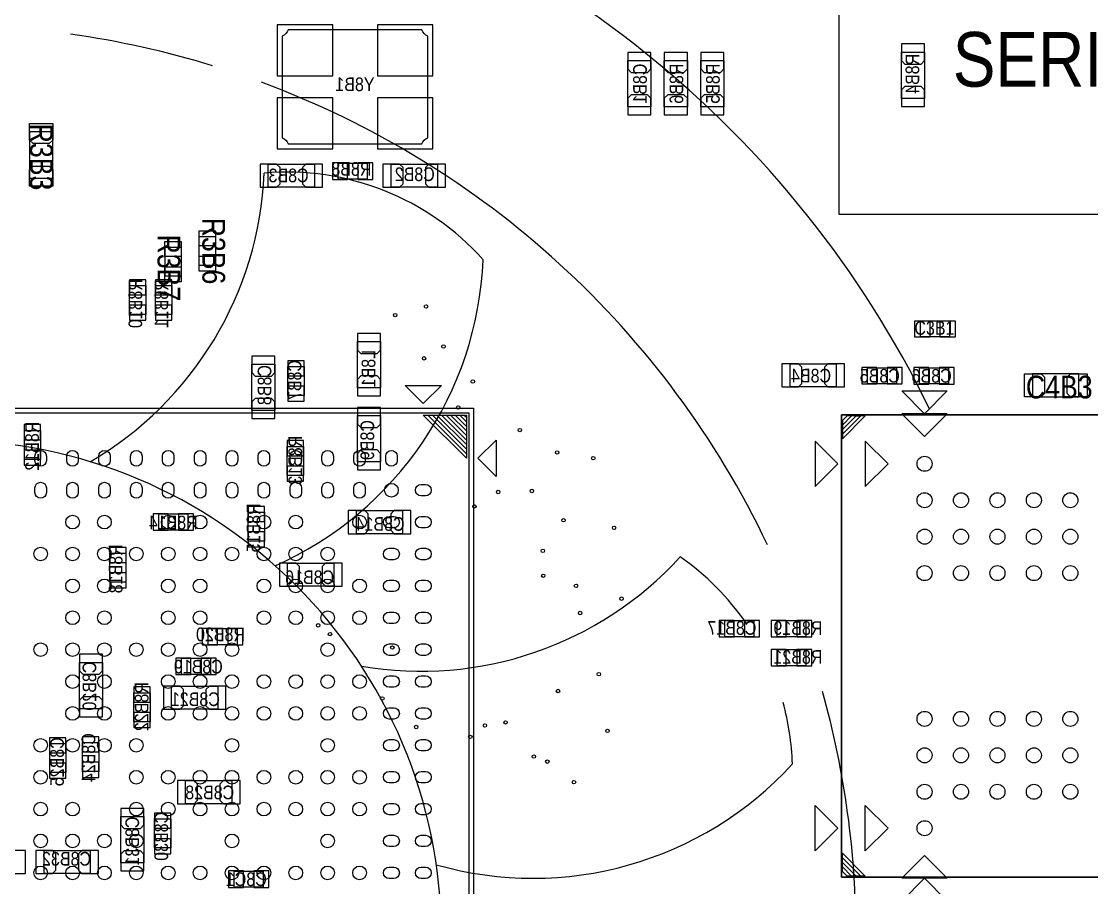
# Model space of a CAD drawing. Extents: x -11 to 122, y -5 to 122.
# Drawn here: x 50.72 to 74.21, y 71.01 to 90.03 of the extents above; entities that cross this region are included whole.
import ezdxf
from ezdxf.enums import TextEntityAlignment as Align

# ---------------------------------------------------------------- set-up
doc = ezdxf.new("R2010")
doc.units = 0
doc.header["$MEASUREMENT"] = 0
for name, color, linetype in [('BG_SILKSCREEN_TOP', 7, 'CONTINUOUS'), ('PG_ASSEMBLY_BOTTOM', 7, 'CONTINUOUS'), ('PG_ASSEMBLY_TOP', 7, 'CONTINUOUS'), ('PIN_BOTTOM', 7, 'CONTINUOUS'), ('PIN_TOP', 7, 'CONTINUOUS'), ('RD_ASSEMBLY_BOTTOM', 7, 'CONTINUOUS'), ('RD_ASSEMBLY_TOP', 7, 'CONTINUOUS')]:
    doc.layers.add(name, color=color, linetype=linetype)

msp = doc.modelspace()

# ---------------------------------------------------------------- linework, layer by layer
at = {"layer": 'BG_SILKSCREEN_TOP'}
msp.add_lwpolyline([(87.715, 85.787), (68.665, 85.787), (68.665, 92.137), (87.715, 92.137)], close=True, dxfattribs=at)
at = {"layer": 'PG_ASSEMBLY_BOTTOM'}
for points in [[(56.574, 89.839, -0.199365), (56.44, 89.705)], [(59.64, 89.705, -0.199365), (59.506, 89.839)], [(56.44, 87.473, -0.199365), (56.574, 87.339)], [(59.506, 87.339, -0.199365), (59.64, 87.473)]]:
    msp.add_lwpolyline(points, format="xyb", dxfattribs=at)
for points in [[(59.506, 89.839), (56.574, 89.839)], [(56.44, 89.705), (56.44, 87.473)], [(59.64, 87.473), (59.64, 89.705)], [(56.574, 87.339), (59.506, 87.339)], [(68.942, 81.365), (68.742, 81.165), (68.742, 81.065), (69.042, 81.365), (69.142, 81.365), (68.742, 80.965), (68.742, 80.865), (69.242, 81.365), (68.842, 81.365), (68.742, 81.265), (68.742, 80.915)]]:
    msp.add_lwpolyline(points, dxfattribs=at)
for points in [[(70.036, 88.337), (70.036, 89.353), (70.544, 89.353), (70.544, 88.337)], [(64.536, 89.169), (64.536, 88.153), (64.028, 88.153), (64.028, 89.169)], [(65.336, 89.169), (65.336, 88.153), (64.828, 88.153), (64.828, 89.169)], [(66.136, 89.169), (66.136, 88.153), (65.628, 88.153), (65.628, 89.169)], [(57.148, 86.385), (56.132, 86.385), (56.132, 86.893), (57.148, 86.893)], [(58.308, 86.561), (57.672, 86.561), (57.672, 86.917), (58.308, 86.917)], [(58.832, 86.893), (59.848, 86.893), (59.848, 86.385), (58.832, 86.385)], [(53.089, 83.593), (53.089, 84.229), (53.445, 84.229), (53.445, 83.593)], [(53.66, 83.592), (53.66, 84.228), (54.016, 84.228), (54.016, 83.592)], [(58.6, 82.998), (58.6, 81.982), (58.092, 81.982), (58.092, 82.998)], [(55.775, 81.486), (55.775, 82.502), (56.283, 82.502), (56.283, 81.486)], [(67.589, 82.513), (68.605, 82.513), (68.605, 82.005), (67.589, 82.005)], [(56.566, 81.816), (56.566, 82.452), (56.922, 82.452), (56.922, 81.816)], [(69.928, 82.069), (69.292, 82.069), (69.292, 82.425), (69.928, 82.425)], [(71.067, 82.068), (70.431, 82.068), (70.431, 82.424), (71.067, 82.424)], [(70.542, 81.415), (70.042, 81.915), (71.042, 81.915)], [(58.6, 81.373), (58.6, 80.357), (58.092, 80.357), (58.092, 81.373)], [(84.367, 81.39), (84.367, 71.24), (68.717, 71.24), (68.717, 81.39)], [(70.542, 80.915), (71.042, 81.415), (70.042, 81.415)], [(51.137, 81.048), (51.137, 80.412), (50.781, 80.412), (50.781, 81.048)], [(68.642, 80.315), (68.142, 80.815), (68.142, 79.815)], [(69.742, 80.315), (69.242, 80.815), (69.242, 79.815)], [(56.553, 80.061), (56.553, 80.697), (56.909, 80.697), (56.909, 80.061)], [(53.735, 79.213), (54.371, 79.213), (54.371, 78.857), (53.735, 78.857)], [(55.695, 78.618), (55.695, 79.254), (56.051, 79.254), (56.051, 78.618)], [(58.069, 79.289), (59.085, 79.289), (59.085, 78.781), (58.069, 78.781)], [(53.012, 78.352), (53.012, 77.716), (52.656, 77.716), (52.656, 78.352)], [(56.561, 78.137), (57.577, 78.137), (57.577, 77.629), (56.561, 77.629)], [(66.796, 76.517), (66.16, 76.517), (66.16, 76.873), (66.796, 76.873)], [(67.303, 76.873), (67.939, 76.873), (67.939, 76.517), (67.303, 76.517)], [(54.814, 76.696), (55.45, 76.696), (55.45, 76.34), (54.814, 76.34)], [(67.303, 76.238), (67.939, 76.238), (67.939, 75.882), (67.303, 75.882)], [(52.5, 75.955), (52.5, 74.939), (51.992, 74.939), (51.992, 75.955)], [(54.229, 76.046), (54.865, 76.046), (54.865, 75.69), (54.229, 75.69)], [(54.013, 75.433), (55.029, 75.433), (55.029, 74.925), (54.013, 74.925)], [(53.186, 74.653), (53.186, 75.289), (53.542, 75.289), (53.542, 74.653)], [(51.693, 74.172), (51.693, 73.536), (51.337, 73.536), (51.337, 74.172)], [(52.06, 73.557), (52.06, 74.193), (52.416, 74.193), (52.416, 73.557)], [(54.321, 73.359), (55.337, 73.359), (55.337, 72.851), (54.321, 72.851)], [(52.899, 71.557), (52.899, 72.573), (53.407, 72.573), (53.407, 71.557)], [(53.641, 71.881), (53.641, 72.517), (53.997, 72.517), (53.997, 71.881)], [(51.213, 71.825), (52.229, 71.825), (52.229, 71.317), (51.213, 71.317)], [(56.022, 71.018), (55.386, 71.018), (55.386, 71.374), (56.022, 71.374)]]:
    msp.add_lwpolyline(points, close=True, dxfattribs=at)
at = {"layer": 'PG_ASSEMBLY_TOP'}
for points in [[(70.653, 81.516, 0.224128), (55.462, 93.728)], [(54.913, 89.054, 0.040035), (51.791, 89.746)], [(67.094, 78.539, 0.195277), (55.985, 88.691)], [(52.227, 80.359, 0.255194), (56.046, 86.695)], [(60.853, 84.796, 0.236554), (56.046, 86.695)], [(56.287, 78.076, 0.284384), (60.853, 84.796)], [(58.181, 75.871, 0.255224), (65.18, 78.27)], [(66.624, 76.817, 0.089495), (65.18, 78.27)], [(69.039, 69.935, 0.068204), (68.302, 75.316)], [(67.641, 73.725, 0.059394), (67.436, 75.075)], [(59.824, 71.513, 0.284373), (67.641, 73.725)]]:
    msp.add_lwpolyline(points, format="xyb", dxfattribs=at)
for points in [[(51.404, 86.589), (51.404, 87.605), (50.896, 87.605), (50.896, 86.589)], [(54.977, 84.67), (54.621, 84.67), (54.621, 85.306), (54.977, 85.306)], [(54.225, 84.434), (53.869, 84.434), (53.869, 85.07), (54.225, 85.07)], [(71.089, 83.455), (71.089, 83.099), (70.453, 83.099), (70.453, 83.455)], [(72.915, 81.784), (73.931, 81.784), (73.931, 82.292), (72.915, 82.292)], [(59.539, 81.635), (59.139, 82.035), (59.939, 82.035)], [(37.439, 81.535), (60.639, 81.535), (60.639, 58.335), (37.439, 58.335)], [(37.539, 81.435), (60.539, 81.435), (60.539, 58.435), (37.539, 58.435)], [(84.367, 71.24), (84.367, 81.39), (68.717, 81.39), (68.717, 71.24)], [(60.739, 80.435), (61.139, 80.835), (61.139, 80.035)], [(68.642, 72.315), (68.142, 71.815), (68.142, 72.815)], [(69.742, 72.315), (69.242, 71.815), (69.242, 72.815)], [(70.542, 71.715), (71.042, 71.215), (70.042, 71.215)], [(70.542, 71.215), (70.042, 70.715), (71.042, 70.715)]]:
    msp.add_lwpolyline(points, close=True, dxfattribs=at)
for points in [[(59.539, 81.385), (60.489, 81.385), (60.489, 80.435)], [(59.539, 81.385), (60.489, 80.435)], [(59.639, 81.385), (60.489, 80.535)], [(59.739, 81.385), (60.489, 80.635)], [(59.839, 81.385), (60.489, 80.735)], [(59.939, 81.385), (60.489, 80.835)], [(60.039, 81.385), (60.489, 80.935)], [(60.139, 81.385), (60.489, 81.035)], [(60.239, 81.385), (60.489, 81.135)], [(60.339, 81.385), (60.489, 81.235)], [(60.439, 81.385), (60.489, 81.335)], [(68.942, 71.265), (68.742, 71.465), (68.742, 71.565), (69.042, 71.265), (69.142, 71.265), (68.742, 71.665), (68.742, 71.765), (69.242, 71.265), (68.842, 71.265), (68.742, 71.365), (68.742, 71.715)]]:
    msp.add_lwpolyline(points, dxfattribs=at)
msp.add_lwpolyline([(59.939, 69.935, 1), (38.138, 69.936, 1)], format="xyb", close=True, dxfattribs=at)
at = {"layer": 'PIN_BOTTOM'}
for points in [[(56.33, 89.949), (56.33, 88.829), (57.55, 88.829), (57.55, 89.949)], [(58.53, 89.949), (58.53, 88.829), (59.75, 88.829), (59.75, 89.949)], [(70.036, 89.531), (70.036, 89.167), (70.112, 89.091), (70.468, 89.091), (70.544, 89.167), (70.544, 89.531)], [(64.028, 89.347), (64.028, 88.983), (64.104, 88.907), (64.46, 88.907), (64.536, 88.983), (64.536, 89.347)], [(64.828, 89.347), (64.828, 88.983), (64.904, 88.907), (65.26, 88.907), (65.336, 88.983), (65.336, 89.347)], [(65.628, 89.347), (65.628, 88.983), (65.704, 88.907), (66.06, 88.907), (66.136, 88.983), (66.136, 89.347)], [(70.544, 88.159), (70.544, 88.523), (70.468, 88.599), (70.112, 88.599), (70.036, 88.523), (70.036, 88.159)], [(56.33, 88.349), (56.33, 87.229), (57.55, 87.229), (57.55, 88.349)], [(58.53, 88.349), (58.53, 87.229), (59.75, 87.229), (59.75, 88.349)], [(64.536, 87.975), (64.536, 88.339), (64.46, 88.415), (64.104, 88.415), (64.028, 88.339), (64.028, 87.975)], [(65.336, 87.975), (65.336, 88.339), (65.26, 88.415), (64.904, 88.415), (64.828, 88.339), (64.828, 87.975)], [(66.136, 87.975), (66.136, 88.339), (66.06, 88.415), (65.704, 88.415), (65.628, 88.339), (65.628, 87.975)], [(55.954, 86.385), (56.318, 86.385), (56.394, 86.461), (56.394, 86.817), (56.318, 86.893), (55.954, 86.893)], [(57.326, 86.893), (56.962, 86.893), (56.886, 86.817), (56.886, 86.461), (56.962, 86.385), (57.326, 86.385)], [(57.546, 86.559), (57.876, 86.559), (57.876, 86.919), (57.546, 86.919)], [(58.104, 86.559), (58.434, 86.559), (58.434, 86.919), (58.104, 86.919)], [(58.654, 86.385), (59.018, 86.385), (59.094, 86.461), (59.094, 86.817), (59.018, 86.893), (58.654, 86.893)], [(60.026, 86.893), (59.662, 86.893), (59.586, 86.817), (59.586, 86.461), (59.662, 86.385), (60.026, 86.385)], [(53.087, 84.355), (53.087, 84.025), (53.447, 84.025), (53.447, 84.355)], [(53.658, 84.354), (53.658, 84.024), (54.018, 84.024), (54.018, 84.354)], [(53.087, 83.797), (53.087, 83.467), (53.447, 83.467), (53.447, 83.797)], [(53.658, 83.796), (53.658, 83.466), (54.018, 83.466), (54.018, 83.796)], [(58.092, 83.176), (58.092, 82.812), (58.168, 82.736), (58.524, 82.736), (58.6, 82.812), (58.6, 83.176)], [(55.775, 82.68), (55.775, 82.316), (55.851, 82.24), (56.207, 82.24), (56.283, 82.316), (56.283, 82.68)], [(56.564, 82.578), (56.564, 82.248), (56.924, 82.248), (56.924, 82.578)], [(67.411, 82.005), (67.775, 82.005), (67.851, 82.081), (67.851, 82.437), (67.775, 82.513), (67.411, 82.513)], [(68.783, 82.513), (68.419, 82.513), (68.343, 82.437), (68.343, 82.081), (68.419, 82.005), (68.783, 82.005)], [(58.6, 81.804), (58.6, 82.168), (58.524, 82.244), (58.168, 82.244), (58.092, 82.168), (58.092, 81.804)], [(69.166, 82.067), (69.496, 82.067), (69.496, 82.427), (69.166, 82.427)], [(69.724, 82.067), (70.054, 82.067), (70.054, 82.427), (69.724, 82.427)], [(70.305, 82.066), (70.635, 82.066), (70.635, 82.426), (70.305, 82.426)], [(70.863, 82.066), (71.193, 82.066), (71.193, 82.426), (70.863, 82.426)], [(56.564, 82.02), (56.564, 81.69), (56.924, 81.69), (56.924, 82.02)], [(56.283, 81.308), (56.283, 81.672), (56.207, 81.748), (55.851, 81.748), (55.775, 81.672), (55.775, 81.308)], [(58.092, 81.551), (58.092, 81.187), (58.168, 81.111), (58.524, 81.111), (58.6, 81.187), (58.6, 81.551)], [(51.139, 80.844), (51.139, 81.174), (50.779, 81.174), (50.779, 80.844)], [(56.551, 80.823), (56.551, 80.493), (56.911, 80.493), (56.911, 80.823)], [(51.139, 80.286), (51.139, 80.616), (50.779, 80.616), (50.779, 80.286)], [(58.6, 80.179), (58.6, 80.543), (58.524, 80.619), (58.168, 80.619), (58.092, 80.543), (58.092, 80.179)], [(56.551, 80.265), (56.551, 79.935), (56.911, 79.935), (56.911, 80.265)], [(53.939, 79.215), (53.609, 79.215), (53.609, 78.855), (53.939, 78.855)], [(54.497, 79.215), (54.167, 79.215), (54.167, 78.855), (54.497, 78.855)], [(55.693, 79.38), (55.693, 79.05), (56.053, 79.05), (56.053, 79.38)], [(57.891, 78.781), (58.255, 78.781), (58.331, 78.857), (58.331, 79.213), (58.255, 79.289), (57.891, 79.289)], [(59.263, 79.289), (58.899, 79.289), (58.823, 79.213), (58.823, 78.857), (58.899, 78.781), (59.263, 78.781)], [(55.693, 78.822), (55.693, 78.492), (56.053, 78.492), (56.053, 78.822)], [(53.014, 78.148), (53.014, 78.478), (52.654, 78.478), (52.654, 78.148)], [(56.383, 77.629), (56.747, 77.629), (56.823, 77.705), (56.823, 78.061), (56.747, 78.137), (56.383, 78.137)], [(57.755, 78.137), (57.391, 78.137), (57.315, 78.061), (57.315, 77.705), (57.391, 77.629), (57.755, 77.629)], [(53.014, 77.59), (53.014, 77.92), (52.654, 77.92), (52.654, 77.59)], [(66.034, 76.515), (66.364, 76.515), (66.364, 76.875), (66.034, 76.875)], [(66.592, 76.515), (66.922, 76.515), (66.922, 76.875), (66.592, 76.875)], [(67.507, 76.875), (67.177, 76.875), (67.177, 76.515), (67.507, 76.515)], [(68.065, 76.875), (67.735, 76.875), (67.735, 76.515), (68.065, 76.515)], [(55.018, 76.698), (54.688, 76.698), (54.688, 76.338), (55.018, 76.338)], [(55.576, 76.698), (55.246, 76.698), (55.246, 76.338), (55.576, 76.338)], [(51.992, 76.133), (51.992, 75.769), (52.068, 75.693), (52.424, 75.693), (52.5, 75.769), (52.5, 76.133)], [(67.507, 76.24), (67.177, 76.24), (67.177, 75.88), (67.507, 75.88)], [(68.065, 76.24), (67.735, 76.24), (67.735, 75.88), (68.065, 75.88)], [(54.433, 76.048), (54.103, 76.048), (54.103, 75.688), (54.433, 75.688)], [(54.991, 76.048), (54.661, 76.048), (54.661, 75.688), (54.991, 75.688)], [(53.184, 75.415), (53.184, 75.085), (53.544, 75.085), (53.544, 75.415)], [(53.835, 74.925), (54.199, 74.925), (54.275, 75.001), (54.275, 75.357), (54.199, 75.433), (53.835, 75.433)], [(55.207, 75.433), (54.843, 75.433), (54.767, 75.357), (54.767, 75.001), (54.843, 74.925), (55.207, 74.925)], [(52.5, 74.761), (52.5, 75.125), (52.424, 75.201), (52.068, 75.201), (51.992, 75.125), (51.992, 74.761)], [(53.184, 74.857), (53.184, 74.527), (53.544, 74.527), (53.544, 74.857)], [(51.695, 73.968), (51.695, 74.298), (51.335, 74.298), (51.335, 73.968)], [(52.058, 74.319), (52.058, 73.989), (52.418, 73.989), (52.418, 74.319)], [(51.695, 73.41), (51.695, 73.74), (51.335, 73.74), (51.335, 73.41)], [(52.058, 73.761), (52.058, 73.431), (52.418, 73.431), (52.418, 73.761)], [(54.143, 72.851), (54.507, 72.851), (54.583, 72.927), (54.583, 73.283), (54.507, 73.359), (54.143, 73.359)], [(55.515, 73.359), (55.151, 73.359), (55.075, 73.283), (55.075, 72.927), (55.151, 72.851), (55.515, 72.851)], [(52.899, 72.751), (52.899, 72.387), (52.975, 72.311), (53.331, 72.311), (53.407, 72.387), (53.407, 72.751)], [(53.639, 72.643), (53.639, 72.313), (53.999, 72.313), (53.999, 72.643)], [(53.639, 72.085), (53.639, 71.755), (53.999, 71.755), (53.999, 72.085)], [(50.808, 71.825), (50.444, 71.825), (50.368, 71.749), (50.368, 71.393), (50.444, 71.317), (50.808, 71.317)], [(51.035, 71.317), (51.399, 71.317), (51.475, 71.393), (51.475, 71.749), (51.399, 71.825), (51.035, 71.825)], [(52.407, 71.825), (52.043, 71.825), (51.967, 71.749), (51.967, 71.393), (52.043, 71.317), (52.407, 71.317)], [(53.407, 71.379), (53.407, 71.743), (53.331, 71.819), (52.975, 71.819), (52.899, 71.743), (52.899, 71.379)], [(55.26, 71.016), (55.59, 71.016), (55.59, 71.376), (55.26, 71.376)], [(55.818, 71.016), (56.148, 71.016), (56.148, 71.376), (55.818, 71.376)]]:
    msp.add_lwpolyline(points, close=True, dxfattribs=at)
for centre, radius in [((70.542, 80.315), 0.165), ((70.542, 79.515), 0.165), ((71.342, 79.515), 0.165), ((72.142, 79.515), 0.165), ((72.942, 79.515), 0.165), ((73.742, 79.515), 0.165), ((70.542, 78.715), 0.165), ((71.342, 78.715), 0.165), ((72.142, 78.715), 0.165), ((72.942, 78.715), 0.165), ((73.742, 78.715), 0.165), ((70.542, 77.915), 0.165), ((71.342, 77.915), 0.165), ((72.142, 77.915), 0.165), ((72.942, 77.915), 0.165), ((73.742, 77.915), 0.165), ((57.23, 76.77), 0.038), ((57.491, 76.576), 0.038), ((58.859, 76.28), 0.038), ((58.639, 75.163), 0.038), ((62.495, 75.327), 0.038), ((70.542, 74.715), 0.165), ((71.342, 74.715), 0.165), ((72.142, 74.715), 0.165), ((72.942, 74.715), 0.165), ((73.742, 74.715), 0.165), ((59.383, 74.537), 0.038), ((60.891, 74.569), 0.038), ((70.542, 73.915), 0.165), ((71.342, 73.915), 0.165), ((72.142, 73.915), 0.165), ((72.942, 73.915), 0.165), ((73.742, 73.915), 0.165), ((70.542, 73.115), 0.165), ((71.342, 73.115), 0.165), ((72.142, 73.115), 0.165), ((72.942, 73.115), 0.165), ((73.742, 73.115), 0.165), ((70.542, 72.315), 0.165)]:
    msp.add_circle(centre, radius, dxfattribs=at)
at = {"layer": 'PIN_TOP'}
for points in [[(51.404, 87.783), (51.404, 87.419), (51.328, 87.343), (50.972, 87.343), (50.896, 87.419), (50.896, 87.783)], [(50.896, 86.411), (50.896, 86.775), (50.972, 86.851), (51.328, 86.851), (51.404, 86.775), (51.404, 86.411)], [(54.979, 85.432), (54.979, 85.102), (54.619, 85.102), (54.619, 85.432)], [(54.227, 85.196), (54.227, 84.866), (53.867, 84.866), (53.867, 85.196)], [(54.979, 84.874), (54.979, 84.544), (54.619, 84.544), (54.619, 84.874)], [(54.227, 84.638), (54.227, 84.308), (53.867, 84.308), (53.867, 84.638)], [(70.327, 83.457), (70.657, 83.457), (70.657, 83.097), (70.327, 83.097)], [(70.885, 83.457), (71.215, 83.457), (71.215, 83.097), (70.885, 83.097)], [(72.737, 82.292), (73.101, 82.292), (73.177, 82.216), (73.177, 81.86), (73.101, 81.784), (72.737, 81.784)], [(74.109, 81.784), (73.745, 81.784), (73.669, 81.86), (73.669, 82.216), (73.745, 82.292), (74.109, 82.292)]]:
    msp.add_lwpolyline(points, close=True, dxfattribs=at)
for points in [[(51.014, 80.385), (51.014, 80.485, -1), (51.264, 80.485), (51.264, 80.385, -1)], [(51.714, 80.385), (51.714, 80.485, -1), (51.964, 80.485), (51.964, 80.385, -1)], [(52.414, 80.385), (52.414, 80.485, -1), (52.664, 80.485), (52.664, 80.385, -1)], [(53.114, 80.385), (53.114, 80.485, -1), (53.364, 80.485), (53.364, 80.385, -1)], [(53.814, 80.385), (53.814, 80.485, -1), (54.064, 80.485), (54.064, 80.385, -1)], [(54.514, 80.385), (54.514, 80.485, -1), (54.764, 80.485), (54.764, 80.385, -1)], [(55.214, 80.385), (55.214, 80.485, -1), (55.464, 80.485), (55.464, 80.385, -1)], [(55.914, 80.385), (55.914, 80.485, -1), (56.164, 80.485), (56.164, 80.385, -1)], [(56.614, 80.385), (56.614, 80.485, -1), (56.864, 80.485), (56.864, 80.385, -1)], [(57.314, 80.385), (57.314, 80.485, -1), (57.564, 80.485), (57.564, 80.385, -1)], [(58.014, 80.385), (58.014, 80.485, -1), (58.264, 80.485), (58.264, 80.385, -1)], [(58.714, 80.385), (58.714, 80.485, -1), (58.964, 80.485), (58.964, 80.385, -1)], [(51.014, 79.685), (51.014, 79.785, -1), (51.264, 79.785), (51.264, 79.685, -1)], [(51.714, 79.685), (51.714, 79.785, -1), (51.964, 79.785), (51.964, 79.685, -1)], [(52.414, 79.685), (52.414, 79.785, -1), (52.664, 79.785), (52.664, 79.685, -1)], [(53.114, 79.685), (53.114, 79.785, -1), (53.364, 79.785), (53.364, 79.685, -1)], [(53.814, 79.685), (53.814, 79.785, -1), (54.064, 79.785), (54.064, 79.685, -1)], [(54.514, 79.685), (54.514, 79.785, -1), (54.764, 79.785), (54.764, 79.685, -1)], [(55.214, 79.685), (55.214, 79.785, -1), (55.464, 79.785), (55.464, 79.685, -1)], [(55.914, 79.685), (55.914, 79.785, -1), (56.164, 79.785), (56.164, 79.685, -1)], [(56.614, 79.685), (56.614, 79.785, -1), (56.864, 79.785), (56.864, 79.685, -1)], [(57.314, 79.685), (57.314, 79.785, -1), (57.564, 79.785), (57.564, 79.685, -1)], [(58.014, 79.685), (58.014, 79.785, -1), (58.264, 79.785), (58.264, 79.685, -1)], [(59.589, 79.61), (59.489, 79.61, -1), (59.489, 79.86), (59.589, 79.86, -1)], [(58.889, 78.91), (58.789, 78.91, -1), (58.789, 79.16), (58.889, 79.16, -1)], [(59.589, 78.91), (59.489, 78.91, -1), (59.489, 79.16), (59.589, 79.16, -1)], [(58.889, 78.21), (58.789, 78.21, -1), (58.789, 78.46), (58.889, 78.46, -1)], [(59.589, 78.21), (59.489, 78.21, -1), (59.489, 78.46), (59.589, 78.46, -1)], [(58.889, 77.51), (58.789, 77.51, -1), (58.789, 77.76), (58.889, 77.76, -1)], [(59.589, 77.51), (59.489, 77.51, -1), (59.489, 77.76), (59.589, 77.76, -1)], [(58.889, 76.81), (58.789, 76.81, -1), (58.789, 77.06), (58.889, 77.06, -1)], [(59.589, 76.81), (59.489, 76.81, -1), (59.489, 77.06), (59.589, 77.06, -1)], [(58.889, 76.11), (58.789, 76.11, -1), (58.789, 76.36), (58.889, 76.36, -1)], [(59.589, 76.11), (59.489, 76.11, -1), (59.489, 76.36), (59.589, 76.36, -1)], [(58.889, 75.41), (58.789, 75.41, -1), (58.789, 75.66), (58.889, 75.66, -1)], [(59.589, 75.41), (59.489, 75.41, -1), (59.489, 75.66), (59.589, 75.66, -1)], [(58.889, 74.71), (58.789, 74.71, -1), (58.789, 74.96), (58.889, 74.96, -1)], [(59.589, 74.71), (59.489, 74.71, -1), (59.489, 74.96), (59.589, 74.96, -1)], [(58.889, 74.01), (58.789, 74.01, -1), (58.789, 74.26), (58.889, 74.26, -1)], [(59.589, 74.01), (59.489, 74.01, -1), (59.489, 74.26), (59.589, 74.26, -1)], [(58.889, 73.31), (58.789, 73.31, -1), (58.789, 73.56), (58.889, 73.56, -1)], [(59.589, 73.31), (59.489, 73.31, -1), (59.489, 73.56), (59.589, 73.56, -1)], [(58.889, 72.61), (58.789, 72.61, -1), (58.789, 72.86), (58.889, 72.86, -1)], [(59.589, 72.61), (59.489, 72.61, -1), (59.489, 72.86), (59.589, 72.86, -1)], [(58.889, 71.91), (58.789, 71.91, -1), (58.789, 72.16), (58.889, 72.16, -1)], [(59.589, 71.91), (59.489, 71.91, -1), (59.489, 72.16), (59.589, 72.16, -1)], [(58.889, 71.21), (58.789, 71.21, -1), (58.789, 71.46), (58.889, 71.46, -1)], [(59.589, 71.21), (59.489, 71.21, -1), (59.489, 71.46), (59.589, 71.46, -1)]]:
    msp.add_lwpolyline(points, format="xyb", close=True, dxfattribs=at)
for centre, radius in [((59.598, 83.767), 0.038), ((58.922, 83.58), 0.038), ((59.981, 82.891), 0.038), ((59.556, 82.629), 0.038), ((60.627, 82.121), 0.038), ((60.306, 81.551), 0.038), ((61.658, 81.055), 0.038), ((62.477, 80.565), 0.038), ((63.27, 80.439), 0.038), ((70.542, 80.315), 0.165), ((58.839, 79.735), 0.15), ((61.181, 79.696), 0.038), ((61.921, 79.719), 0.038), ((70.542, 79.515), 0.165), ((71.342, 79.515), 0.165), ((72.142, 79.515), 0.165), ((72.942, 79.515), 0.165), ((73.742, 79.515), 0.165), ((60.661, 79.379), 0.038), ((51.839, 79.035), 0.15), ((52.539, 79.035), 0.15), ((53.939, 79.035), 0.15), ((54.639, 79.035), 0.15), ((56.039, 79.035), 0.15), ((56.739, 79.035), 0.15), ((58.139, 79.035), 0.15), ((62.617, 79.076), 0.038), ((63.727, 78.91), 0.038), ((70.542, 78.715), 0.165), ((71.342, 78.715), 0.165), ((72.142, 78.715), 0.165), ((72.942, 78.715), 0.165), ((73.742, 78.715), 0.165), ((51.139, 78.335), 0.15), ((51.839, 78.335), 0.15), ((52.539, 78.335), 0.15), ((53.239, 78.335), 0.15), ((53.939, 78.335), 0.15), ((54.639, 78.335), 0.15), ((55.339, 78.335), 0.15), ((56.039, 78.335), 0.15), ((56.739, 78.335), 0.15), ((57.439, 78.335), 0.15), ((62.162, 78.403), 0.038), ((70.542, 77.915), 0.165), ((71.342, 77.915), 0.165), ((72.142, 77.915), 0.165), ((72.942, 77.915), 0.165), ((73.742, 77.915), 0.165), ((51.839, 77.635), 0.15), ((52.539, 77.635), 0.15), ((53.939, 77.635), 0.15), ((54.639, 77.635), 0.15), ((56.039, 77.635), 0.15), ((56.739, 77.635), 0.15), ((57.439, 77.635), 0.15), ((58.139, 77.635), 0.15), ((62.172, 77.857), 0.038), ((62.892, 77.635), 0.038), ((63.89, 77.353), 0.038), ((51.839, 76.935), 0.15), ((52.539, 76.935), 0.15), ((53.939, 76.935), 0.15), ((54.639, 76.935), 0.15), ((56.039, 76.935), 0.15), ((56.739, 76.935), 0.15), ((57.439, 76.935), 0.15), ((58.139, 76.935), 0.15), ((62.982, 77.038), 0.038), ((51.139, 76.235), 0.15), ((51.839, 76.235), 0.15), ((52.539, 76.235), 0.15), ((53.239, 76.235), 0.15), ((53.939, 76.235), 0.15), ((54.639, 76.235), 0.15), ((55.339, 76.235), 0.15), ((57.439, 76.235), 0.15), ((51.839, 75.535), 0.15), ((52.539, 75.535), 0.15), ((53.939, 75.535), 0.15), ((54.639, 75.535), 0.15), ((55.339, 75.535), 0.15), ((56.039, 75.535), 0.15), ((56.739, 75.535), 0.15), ((57.439, 75.535), 0.15), ((58.139, 75.535), 0.15), ((63.391, 75.697), 0.038), ((51.839, 74.835), 0.15), ((52.539, 74.835), 0.15), ((53.939, 74.835), 0.15), ((54.639, 74.835), 0.15), ((55.339, 74.835), 0.15), ((56.039, 74.835), 0.15), ((56.739, 74.835), 0.15), ((57.439, 74.835), 0.15), ((58.139, 74.835), 0.15), ((70.542, 74.715), 0.165), ((71.342, 74.715), 0.165), ((72.142, 74.715), 0.165), ((72.942, 74.715), 0.165), ((73.742, 74.715), 0.165), ((61.345, 74.637), 0.038), ((63.582, 74.451), 0.038), ((51.139, 74.135), 0.15), ((51.839, 74.135), 0.15), ((52.539, 74.135), 0.15), ((53.239, 74.135), 0.15), ((55.339, 74.135), 0.15), ((57.439, 74.135), 0.15), ((60.571, 74.319), 0.038), ((70.542, 73.915), 0.165), ((71.342, 73.915), 0.165), ((72.142, 73.915), 0.165), ((72.942, 73.915), 0.165), ((73.742, 73.915), 0.165), ((61.965, 73.887), 0.038), ((62.26, 73.776), 0.038), ((51.139, 73.435), 0.15), ((53.239, 73.435), 0.15), ((53.939, 73.435), 0.15), ((54.639, 73.435), 0.15), ((55.339, 73.435), 0.15), ((56.039, 73.435), 0.15), ((56.739, 73.435), 0.15), ((57.439, 73.435), 0.15), ((58.139, 73.435), 0.15), ((62.846, 73.325), 0.038), ((70.542, 73.115), 0.165), ((71.342, 73.115), 0.165), ((72.142, 73.115), 0.165), ((72.942, 73.115), 0.165), ((73.742, 73.115), 0.165), ((51.139, 72.735), 0.15), ((51.839, 72.735), 0.15), ((53.239, 72.735), 0.15), ((53.939, 72.735), 0.15), ((54.639, 72.735), 0.15), ((55.339, 72.735), 0.15), ((56.039, 72.735), 0.15), ((56.739, 72.735), 0.15), ((57.439, 72.735), 0.15), ((58.139, 72.735), 0.15), ((70.542, 72.315), 0.165), ((51.139, 72.035), 0.15), ((51.839, 72.035), 0.15), ((52.539, 72.035), 0.15), ((53.239, 72.035), 0.15), ((55.339, 72.035), 0.15), ((57.439, 72.035), 0.15), ((51.139, 71.335), 0.15), ((51.839, 71.335), 0.15), ((52.539, 71.335), 0.15), ((53.239, 71.335), 0.15), ((53.939, 71.335), 0.15), ((54.639, 71.335), 0.15), ((55.339, 71.335), 0.15), ((56.039, 71.335), 0.15), ((56.739, 71.335), 0.15), ((57.439, 71.335), 0.15), ((58.139, 71.335), 0.15)]:
    msp.add_circle(centre, radius, dxfattribs=at)

# ---------------------------------------------------------------- texts
at = {"layer": 'BG_SILKSCREEN_TOP', "width": 0.875}
msp.add_text('SERIAL NUMBER', height=1.2, dxfattribs=at).set_placement((71.162, 88.595))
at = {"layer": 'RD_ASSEMBLY_BOTTOM', "text_generation_flag": 2, "width": 0.876667}
for s, p in [('R8B4', (70.425, 88.875)), ('C8B1', (64.445, 88.66)), ('R8B6', (65.245, 88.66)), ('R8B5', (66.045, 88.66)), ('R8B10', (53.368, 83.831)), ('R8B11', (53.939, 83.83)), ('L8B1', (58.486, 82.404)), ('C8B8', (56.203, 82.043)), ('C8B7', (56.863, 82.153)), ('R8B12', (51.1, 80.702)), ('C8B9', (58.459, 80.835)), ('R8B13', (56.877, 80.392)), ('R8B15', (55.96, 78.906)), ('R8B18', (52.934, 78.009)), ('C8B20', (52.359, 75.435)), ('R8B22', (53.506, 74.984)), ('C8B25', (51.649, 73.773)), ('C8B24', (52.338, 73.863)), ('C8B30', (53.937, 72.137)), ('C8B31', (53.3, 72.033))]:
    msp.add_text(s, height=0.3, rotation=90, dxfattribs=at).set_placement(p, align=Align.CENTER)
for s, p in [('Y8B1', (58.038, 88.496)), ('R8B8', (57.96, 86.639)), ('C8B3', (56.582, 86.496)), ('C8B2', (59.351, 86.522)), ('C8B4', (68.05, 82.1)), ('C8B5', (69.56, 82.097)), ('C8B6', (70.699, 82.096)), ('R8B14', (54.05, 78.875)), ('C8B14', (58.591, 78.845)), ('C8B16', (57.044, 77.675)), ('C8B17', (66.313, 76.561)), ('R8B19', (67.762, 76.559)), ('R8B20', (55.087, 76.421)), ('R8B21', (67.762, 75.924)), ('C8B19', (54.6, 75.712)), ('C8B21', (54.535, 74.997)), ('C8B28', (54.85, 72.95)), ('C8B32', (51.707, 71.494)), ('C8C1', (55.654, 71.046))]:
    msp.add_text(s, height=0.3, dxfattribs=at).set_placement(p, align=Align.CENTER)
at = {"layer": 'RD_ASSEMBLY_TOP', "width": 0.876}
for s, p in [('R3B3', (50.906, 87.05)), ('R3B6', (54.689, 84.986)), ('R3B7', (53.704, 84.616))]:
    msp.add_text(s, height=0.5, rotation=270, dxfattribs=at).set_placement(p, align=Align.CENTER)
at = {"layer": 'RD_ASSEMBLY_TOP'}
for s, height, width, p in [('C3B1', 0.3, 0.876667, (70.759, 83.148)), ('C4B3', 0.5, 0.876, (73.499, 81.75))]:
    msp.add_text(s, height=height, dxfattribs=dict(at, width=width)).set_placement(p, align=Align.CENTER)

doc.saveas('drawing.dxf')
